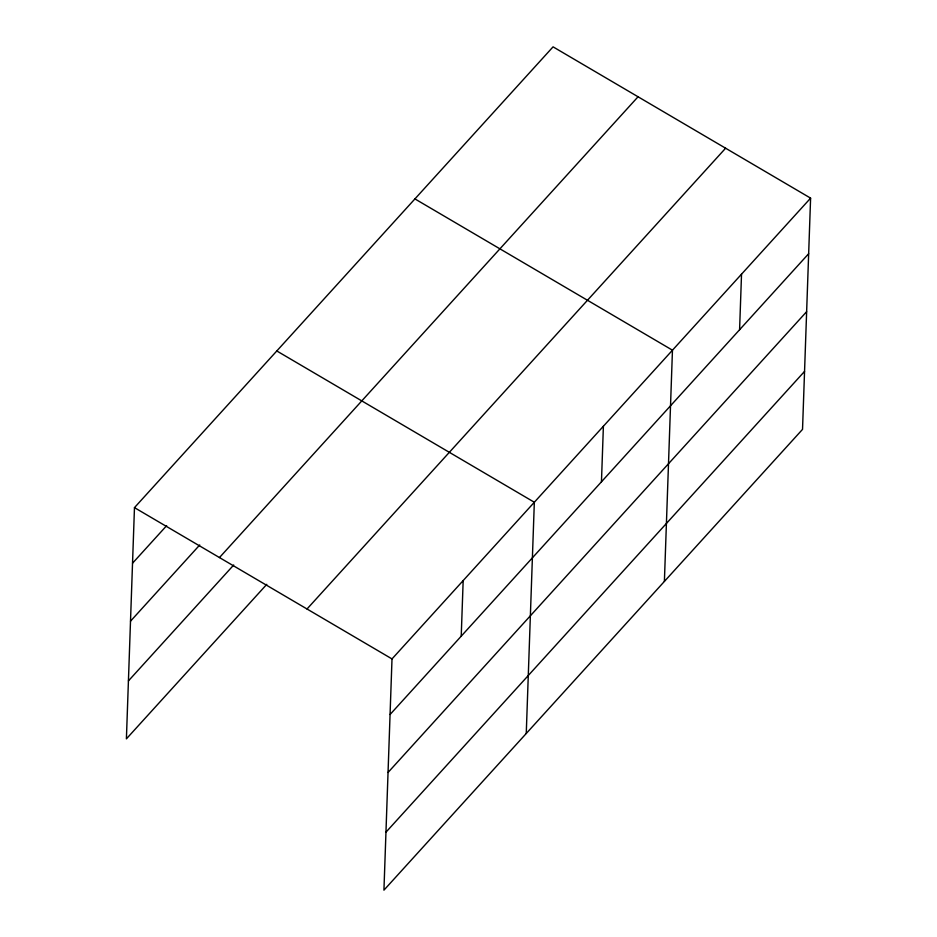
<?xml version="1.0" encoding="UTF-8"?>
<svg xmlns="http://www.w3.org/2000/svg" width="937" height="937" viewBox="0 0 937 937"><rect width="100%" height="100%" fill="white"/><g stroke="black" fill="none" stroke-linecap="round" stroke-linejoin="round"><path stroke-width="1.41" d="M810.599 198.14L392.006 658.922L383.936 890.15L802.529 429.369L810.599 198.14L553.064 46.85L134.471 507.631L126.401 738.86L266.776 584.337M461.227 636.164L463.171 580.589M526.254 733.484L534.336 502.255L276.802 350.965M601.46 481.805L603.393 426.23M664.392 581.42L672.461 350.192L414.927 198.913M739.586 329.742L741.53 274.166M132.539 563.207L166.657 525.657M130.512 621.172L199.722 544.983M219.469 557.562L638.05 96.78M128.428 680.894L233.7 565.011M307.02 608.991L725.613 148.21M390.073 714.498L808.654 253.716M388.047 772.463L806.628 311.681M385.962 832.185L804.543 371.403M134.471 507.631L392.006 658.922"/></g></svg>
